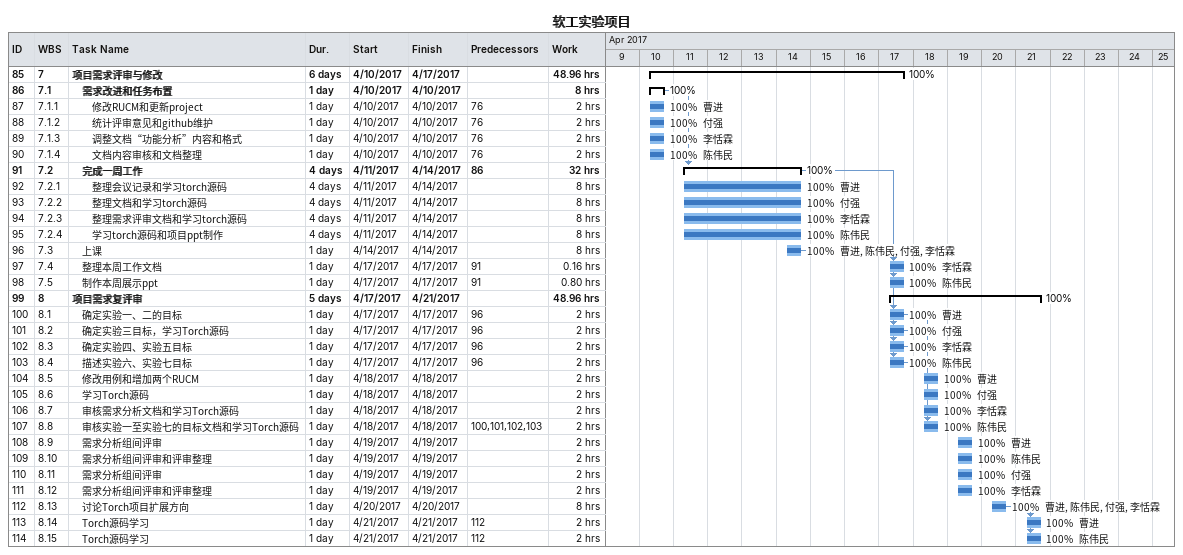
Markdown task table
软工实验项目

| ID | WBS | Task | Duration | Start | Finish | Predecessors | Resources | % complete | Work (h) |
|---|---|---|---|---|---|---|---|---|---|
| 85 | 7 | **项目需求评审与修改** | 6d | 2017-04-10 | 2017-04-17 |  |  | 100 | 48.96 |
| 86 | 7.1 | **需求改进和任务布置** | 1d | 2017-04-10 | 2017-04-10 |  |  | 100 | 8 |
| 87 | 7.1.1 | 修改RUCM和更新project | 1d | 2017-04-10 | 2017-04-10 | 76 | 曹进 | 100 | 2 |
| 88 | 7.1.2 | 统计评审意见和github维护 | 1d | 2017-04-10 | 2017-04-10 | 76 | 付强 | 100 | 2 |
| 89 | 7.1.3 | 调整文档“功能分析”内容和格式 | 1d | 2017-04-10 | 2017-04-10 | 76 | 李恬霖 | 100 | 2 |
| 90 | 7.1.4 | 文档内容审核和文档整理 | 1d | 2017-04-10 | 2017-04-10 | 76 | 陈伟民 | 100 | 2 |
| 91 | 7.2 | **完成一周工作** | 4d | 2017-04-11 | 2017-04-14 | 86 |  | 100 | 32 |
| 92 | 7.2.1 | 整理会议记录和学习torch源码 | 4d | 2017-04-11 | 2017-04-14 |  | 曹进 | 100 | 8 |
| 93 | 7.2.2 | 整理文档和学习torch源码 | 4d | 2017-04-11 | 2017-04-14 |  | 付强 | 100 | 8 |
| 94 | 7.2.3 | 整理需求评审文档和学习torch源码 | 4d | 2017-04-11 | 2017-04-14 |  | 李恬霖 | 100 | 8 |
| 95 | 7.2.4 | 学习torch源码和项目ppt制作 | 4d | 2017-04-11 | 2017-04-14 |  | 陈伟民 | 100 | 8 |
| 96 | 7.3 | 上课 | 1d | 2017-04-14 | 2017-04-14 |  | 曹进, 陈伟民, 付强, 李恬霖 | 100 | 8 |
| 97 | 7.4 | 整理本周工作文档 | 1d | 2017-04-17 | 2017-04-17 | 91 | 李恬霖 | 100 | 0.16 |
| 98 | 7.5 | 制作本周展示ppt | 1d | 2017-04-17 | 2017-04-17 | 91 | 陈伟民 | 100 | 0.80 |
| 99 | 8 | **项目需求复评审** | 5d | 2017-04-17 | 2017-04-21 |  |  | 100 | 48.96 |
| 100 | 8.1 | 确定实验一、二的目标 | 1d | 2017-04-17 | 2017-04-17 | 96 | 曹进 | 100 | 2 |
| 101 | 8.2 | 确定实验三目标，学习Torch源码 | 1d | 2017-04-17 | 2017-04-17 | 96 | 付强 | 100 | 2 |
| 102 | 8.3 | 确定实验四、实验五目标 | 1d | 2017-04-17 | 2017-04-17 | 96 | 李恬霖 | 100 | 2 |
| 103 | 8.4 | 描述实验六、实验七目标 | 1d | 2017-04-17 | 2017-04-17 | 96 | 陈伟民 | 100 | 2 |
| 104 | 8.5 | 修改用例和增加两个RUCM | 1d | 2017-04-18 | 2017-04-18 |  | 曹进 | 100 | 2 |
| 105 | 8.6 | 学习Torch源码 | 1d | 2017-04-18 | 2017-04-18 |  | 付强 | 100 | 2 |
| 106 | 8.7 | 审核需求分析文档和学习Torch源码 | 1d | 2017-04-18 | 2017-04-18 |  | 李恬霖 | 100 | 2 |
| 107 | 8.8 | 审核实验一至实验七的目标文档和学习Torch源码 | 1d | 2017-04-18 | 2017-04-18 | 100, 101, 102, 103 | 陈伟民 | 100 | 2 |
| 108 | 8.9 | 需求分析组间评审 | 1d | 2017-04-19 | 2017-04-19 |  | 曹进 | 100 | 2 |
| 109 | 8.10 | 需求分析组间评审和评审整理 | 1d | 2017-04-19 | 2017-04-19 |  | 陈伟民 | 100 | 2 |
| 110 | 8.11 | 需求分析组间评审 | 1d | 2017-04-19 | 2017-04-19 |  | 付强 | 100 | 2 |
| 111 | 8.12 | 需求分析组间评审和评审整理 | 1d | 2017-04-19 | 2017-04-19 |  | 李恬霖 | 100 | 2 |
| 112 | 8.13 | 讨论Torch项目扩展方向 | 1d | 2017-04-20 | 2017-04-20 |  | 曹进, 陈伟民, 付强, 李恬霖 | 100 | 8 |
| 113 | 8.14 | Torch源码学习 | 1d | 2017-04-21 | 2017-04-21 | 112 | 曹进 | 100 | 2 |
| 114 | 8.15 | Torch源码学习 | 1d | 2017-04-21 | 2017-04-21 | 112 | 陈伟民 | 100 | 2 |
